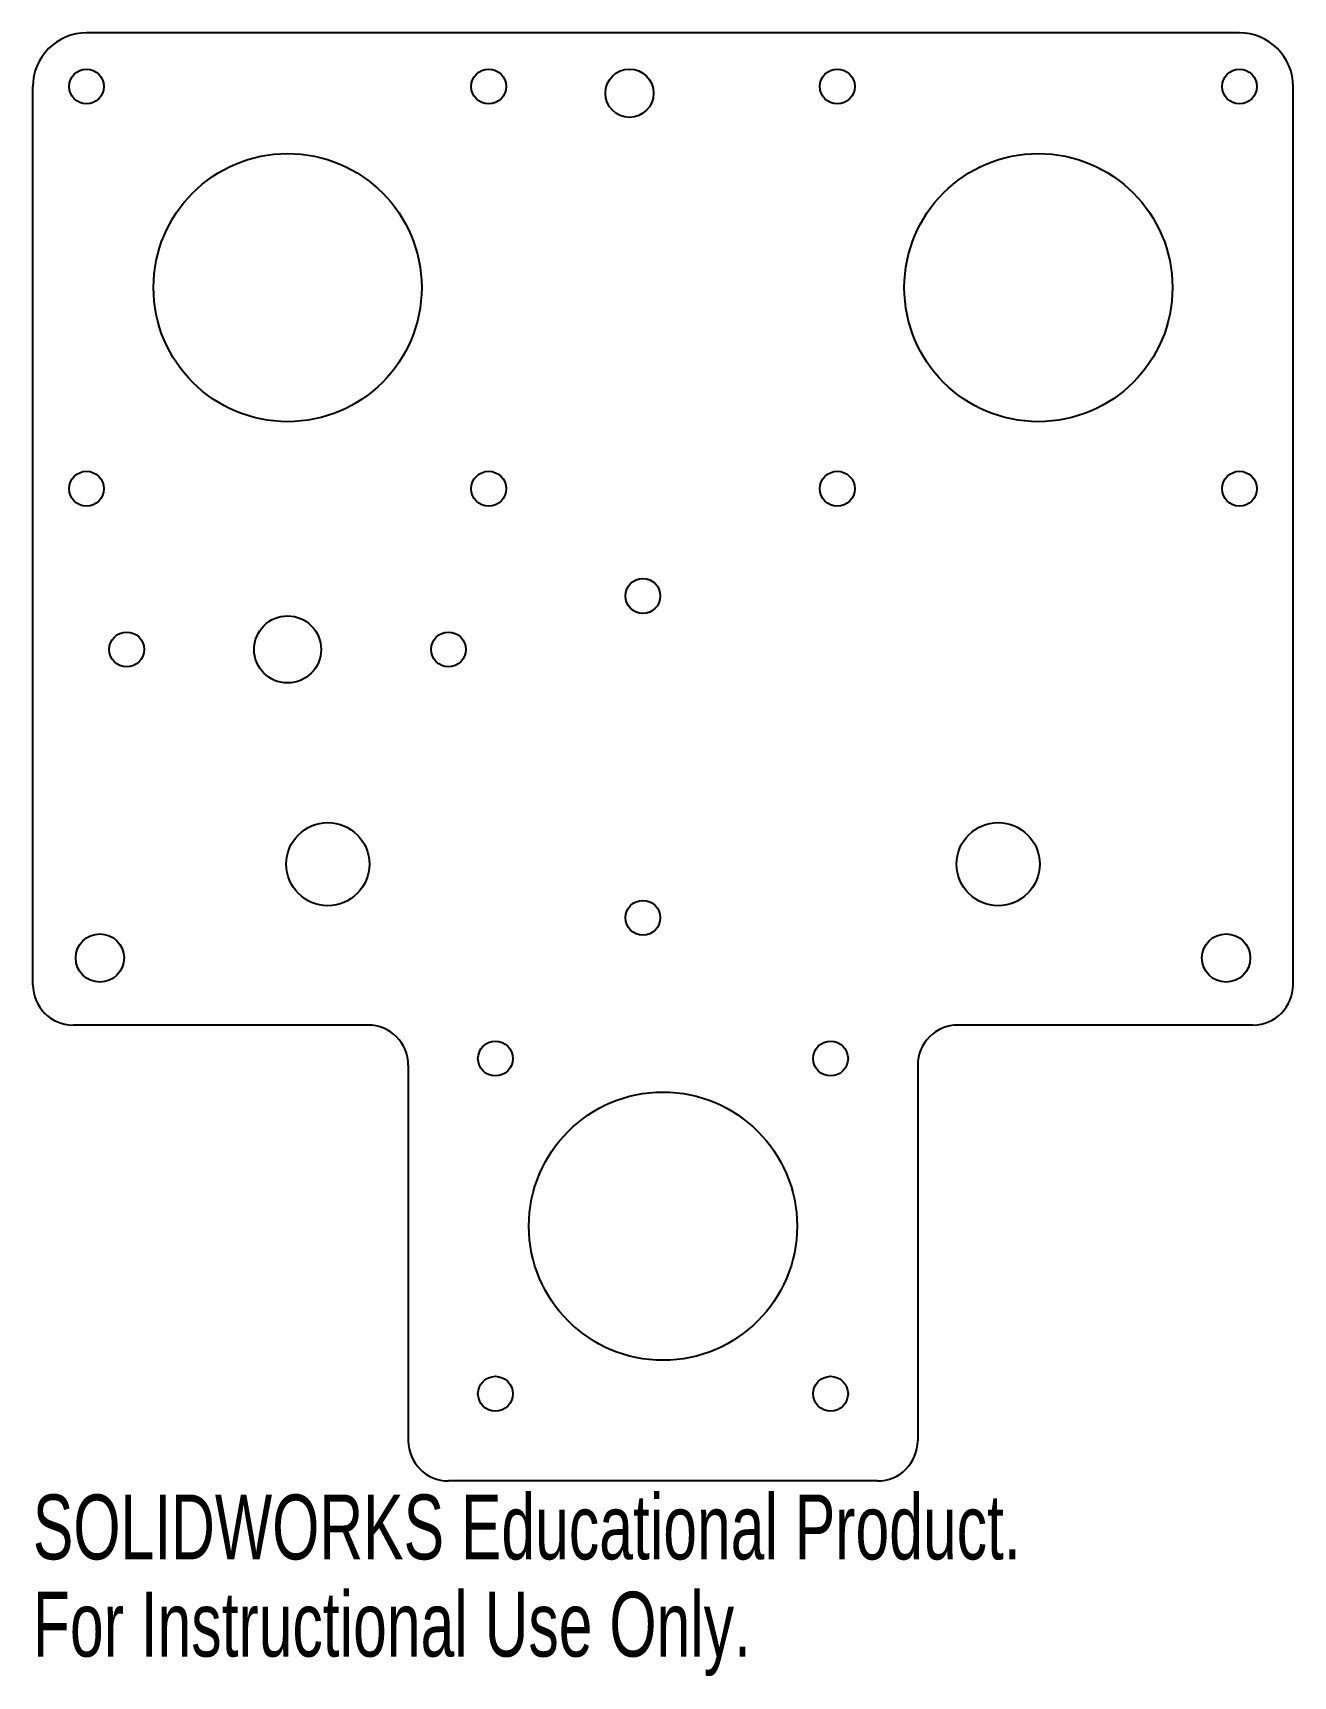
# Model space of a CAD drawing. Header units: millimetres. Extents: x -47 to 47, y -69 to 54.
import ezdxf

# ---------------------------------------------------------------- set-up
doc = ezdxf.new("R2010")
doc.units = ezdxf.units.MM
doc.styles.add('SLDTEXTSTYLE0', font='TXT', dxfattribs={"width": 0.7})

msp = doc.modelspace()

# ---------------------------------------------------------------- linework, layer by layer
at = {"color": 7, "linetype": 'Continuous', "lineweight": 25}
for p, q in [((43, 54), (-43, 54)), ((-47, -17), (-47, 50)), ((47, -17), (47, 50)), ((-22, -20), (-44, -20)), ((44, -20), (22, -20)), ((-19, -23), (-19, -51)), ((19, -23), (19, -51)), ((16, -54), (-16, -54))]:
    msp.add_line(p, q, dxfattribs=at)
for centre, radius in [((-43, 50), 1.3), ((-13, 50), 1.3), ((-2.5, 49.5), 1.8), ((13, 50), 1.3), ((43, 50), 1.3), ((-28, 35), 10), ((28, 35), 10), ((-43, 20), 1.3), ((-13, 20), 1.3), ((13, 20), 1.3), ((43, 20), 1.3), ((-1.5, 12), 1.3), ((-28, 8.0125), 2.5), ((-40, 8.0125), 1.3), ((-16, 8.0125), 1.3), ((-25, -8), 3.1), ((25, -8), 3.1), ((-1.5, -12), 1.3), ((-42, -15), 1.8), ((42, -15), 1.8), ((-12.5, -22.5), 1.3), ((12.5, -22.5), 1.3), ((0, -35), 10), ((-12.5, -47.5), 1.3), ((12.5, -47.5), 1.3)]:
    msp.add_circle(centre, radius, dxfattribs=at)
for centre, radius, start, end in [((-43, 50), 4, 90, 180), ((43, 50), 4, 0, 90), ((-44, -17), 3, 180, 270), ((44, -17), 3, 270, 0), ((-22, -23), 3, 0, 90), ((22, -23), 3, 90, 180), ((-16, -51), 3, 180, 270), ((16, -51), 3, 270, 0)]:
    msp.add_arc(centre, radius, start, end, dxfattribs=at)

# ---------------------------------------------------------------- texts
at = {"color": 7, "linetype": 'Continuous', "char_height": 4.83362, "attachment_point": 1, "style": 'SLDTEXTSTYLE0'}
for s, insert in [('SOLIDWORKS Educational Product.', (-47, -55.0196)), ('For Instructional Use Only.', (-47, -62.27))]:
    msp.add_mtext(s, dxfattribs=dict(at, insert=insert))

doc.saveas('drawing.dxf')
